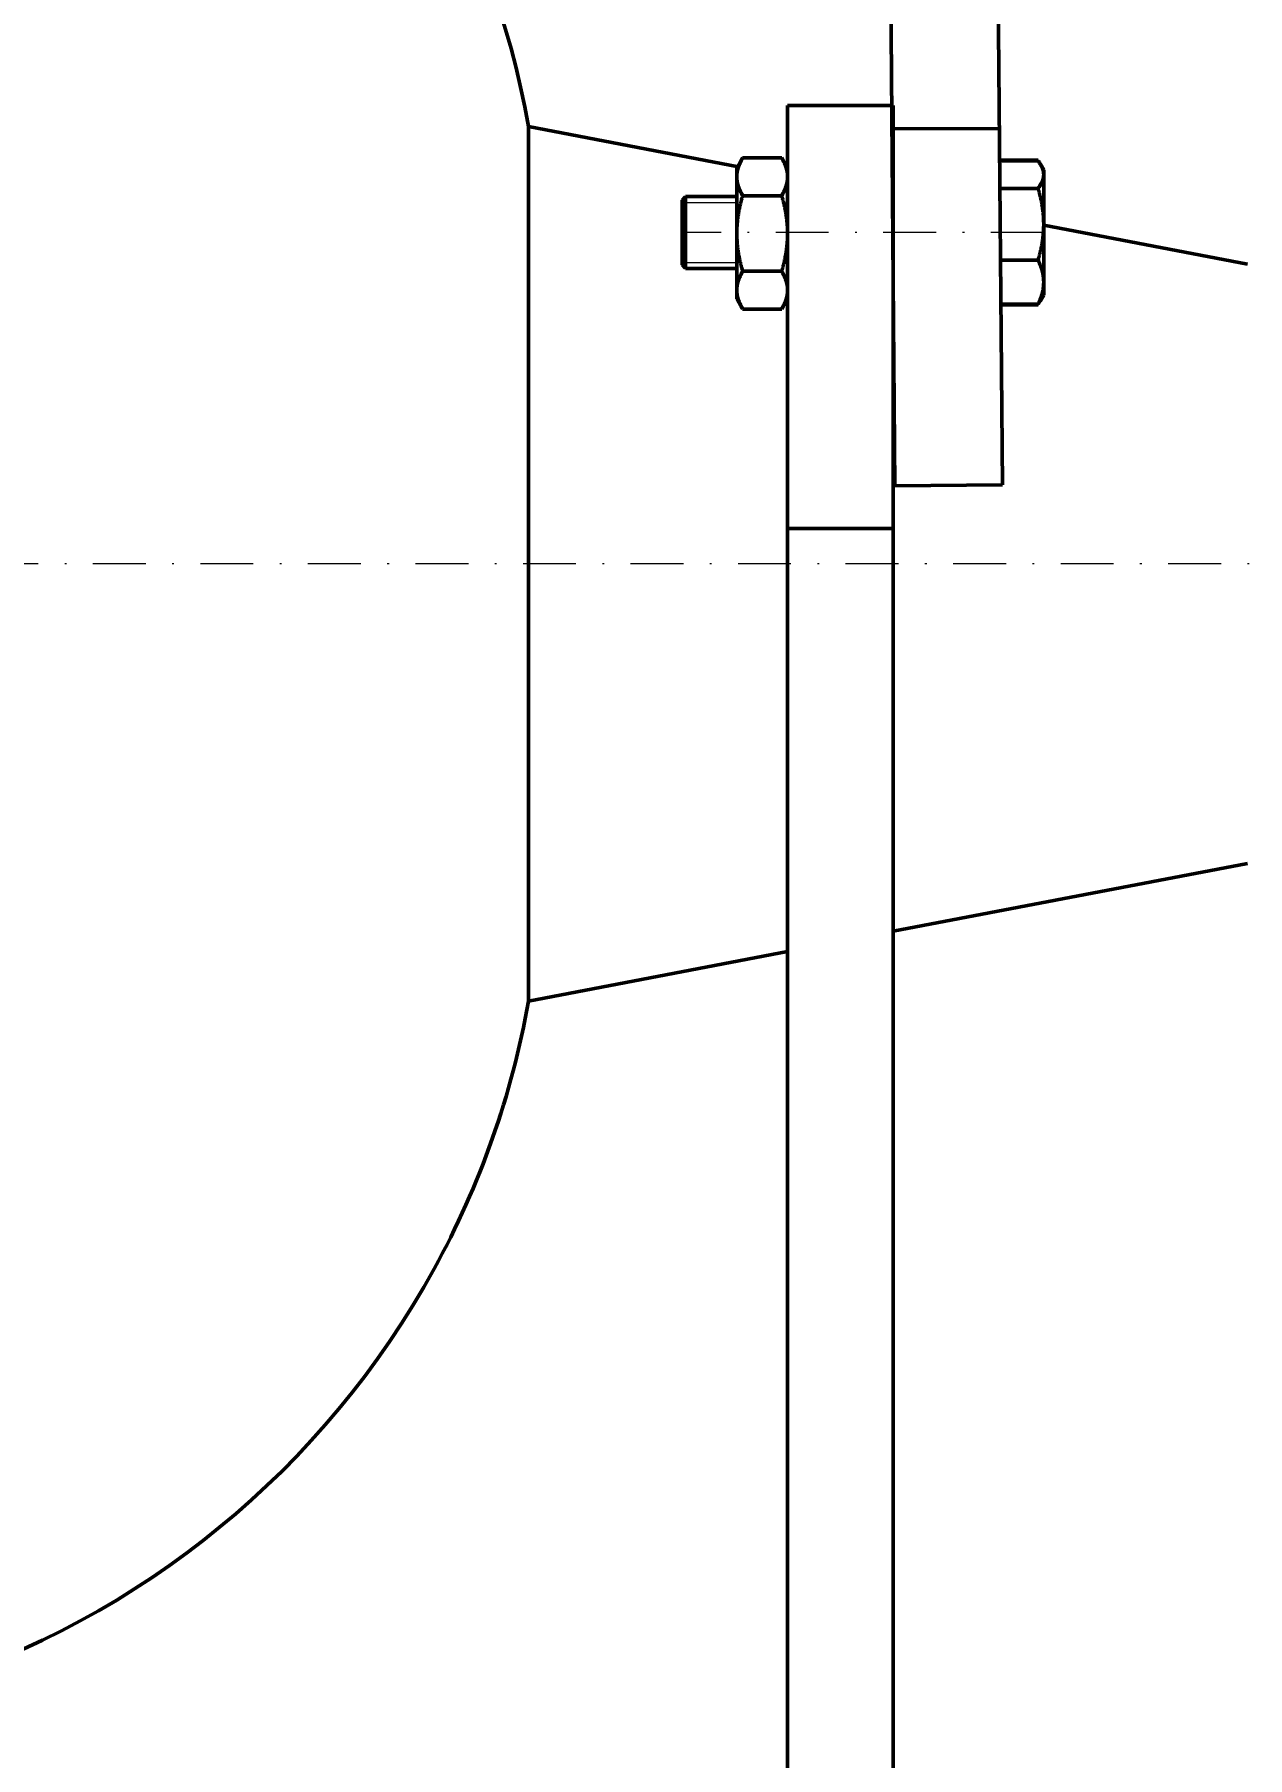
# Model space of a CAD drawing. Header units: inches. Extents: x -122986 to 27550, y -4965 to 6170.
# Drawn here: x 4158 to 4226.8, y 1017.2 to 1115 of the extents above; entities that cross this region are included whole.
import ezdxf

# ---------------------------------------------------------------- set-up
doc = ezdxf.new("R2010")
doc.units = ezdxf.units.IN
doc.header["$LTSCALE"] = 2
doc.header["$MEASUREMENT"] = 0
doc.linetypes.add('DASHDOT', pattern=[1, 0.5, -0.25, 0, -0.25])
for name, color, linetype, lineweight in [('1 mãnh', 7, 'Continuous', 5), ('1 Đường Tâm', 50, 'DASHDOT', 9), ('1 Đậm', 7, 'Continuous', 50)]:
    doc.layers.add(name, color=color, linetype=linetype, lineweight=lineweight)
doc.styles.add('tinh', font='arial.ttf')
doc.dimstyles.new('Tịnh', dxfattribs={"dimtxt": 0.3, "dimasz": 1.5, "dimexe": 1, "dimexo": 0.0625, "dimgap": 0.4, "dimtad": 1, "dimtoh": 1, "dimzin": 0, "dimdsep": 46, "dimtxsty": 'tinh', "dimcen": 0.09, "dimclrd": 256, "dimclre": 256, "dimclrt": 4, "dimadec": 0, "dimazin": 0, "dimtfac": 1, "dimtofl": 0, "dimtmove": 0, "dimatfit": 3, "dimfxl": 1, "dimtfillclr": 4, "dimtolj": 1, "dimtzin": 0, "dimlwd": -1, "dimlwe": -1, "dimarcsym": 0})

# ---------------------------------------------------------------- blocks, each defined once
blk = doc.blocks.new('*D296')
at = {"layer": '1 mãnh', "ltscale": 15, "transparency": 16777216}
for p, q in [((3987.604, 1064.907), (3987.604, 863)), ((4256.697, 922.907), (4256.697, 863)), ((3992.604, 864), (4251.697, 864))]:
    blk.add_line(p, q, dxfattribs=at)
for points in [[(3992.604, 864.833), (3992.604, 863.167), (3987.604, 864)], [(4251.697, 864.833), (4251.697, 863.167), (4256.697, 864)]]:
    blk.add_solid(points, dxfattribs=at)
at = {"layer": 'Defpoints', "color": 0, "ltscale": 15, "transparency": 16777216}
for p in [(3987.604, 1064.969), (4256.697, 922.969), (4256.697, 864)]:
    blk.add_point(p, dxfattribs=at)
at = {"layer": '1 mãnh', "color": 4, "ltscale": 15, "transparency": 16777216, "insert": (4123.206, 868.053), "char_height": 3, "attachment_point": 5, "style": 'tinh'}
blk.add_mtext('\\A1;{\\H1.6667x;270}', dxfattribs=at)

msp = doc.modelspace()

# ---------------------------------------------------------------- linework, layer by layer
at = {"layer": '1 mãnh', "lineweight": 13}
for p, q in [((4194.712, 1105.48), (4197.819, 1105.48)), ((4194.712, 1102.063), (4197.819, 1102.063))]:
    msp.add_line(p, q, dxfattribs=at)
at = {"layer": '1 Đường Tâm', "lineweight": 9, "ltscale": 3}
for p, q in [((4215.227, 1103.772), (4194.712, 1103.772)), ((4255.79, 1084.969), (3981.604, 1084.969))]:
    msp.add_line(p, q, dxfattribs=at)
at = {"layer": '1 Đậm', "lineweight": 50, "ltscale": 15}
for p, q in [((4206.492, 1125.775), (4206.791, 1089.392)), ((4212.584, 1125.825), (4212.883, 1089.442)), ((4212.717, 1109.665), (4206.624, 1109.649)), ((4212.883, 1089.442), (4206.791, 1089.392))]:
    msp.add_line(p, q, dxfattribs=at)
at = {"layer": '1 Đậm', "lineweight": 50}
for p, q in [((4206.697, 1110.969), (4200.697, 1110.969)), ((4200.697, 1086.969), (4200.697, 1110.969)), ((4206.697, 1086.969), (4206.697, 1110.969)), ((4198.15, 1108.003), (4197.819, 1107.428)), ((4198.15, 1108.003), (4200.365, 1108.003)), ((4200.365, 1108.003), (4200.697, 1107.428)), ((4212.79, 1107.875), (4212.79, 1107.84)), ((4214.909, 1107.875), (4212.79, 1107.875)), ((4214.909, 1107.84), (4212.79, 1107.84)), ((4197.819, 1107.428), (4197.819, 1106.931)), ((4197.819, 1106.931), (4197.819, 1103.714)), ((4215.058, 1107.617), (4215.227, 1107.326)), ((4215.227, 1107.056), (4215.227, 1107.326)), ((4215.227, 1107.056), (4215.227, 1104.239)), ((4214.909, 1106.273), (4212.79, 1106.273)), ((4194.712, 1105.604), (4194.916, 1105.808)), ((4194.712, 1105.604), (4194.712, 1101.939)), ((4194.916, 1101.735), (4194.916, 1105.808)), ((4194.916, 1105.808), (4197.819, 1105.808)), ((4198.15, 1105.859), (4200.365, 1105.859)), ((4215.227, 1104.239), (4215.227, 1100.954)), ((4197.819, 1103.714), (4197.819, 1100.498)), ((4214.909, 1102.205), (4212.79, 1102.205)), ((4194.916, 1101.735), (4194.712, 1101.939)), ((4197.819, 1101.735), (4194.916, 1101.735)), ((4198.15, 1101.57), (4200.365, 1101.57)), ((4197.819, 1100.001), (4197.819, 1100.498)), ((4215.227, 1100.218), (4215.058, 1099.926)), ((4215.227, 1100.954), (4215.227, 1100.218)), ((4197.819, 1100.001), (4198.15, 1099.426)), ((4198.15, 1099.426), (4200.365, 1099.426)), ((4200.697, 1100.001), (4200.365, 1099.426)), ((4212.79, 1099.704), (4212.79, 1099.668)), ((4214.909, 1099.704), (4212.79, 1099.704)), ((4214.909, 1099.668), (4212.79, 1099.668)), ((4206.697, 1086.969), (4200.697, 1086.969)), ((4200.697, 970.969), (4200.697, 1086.969)), ((4206.697, 970.969), (4206.697, 1086.969))]:
    msp.add_line(p, q, dxfattribs=at)
at = {"layer": '1 Đậm', "ltscale": 15}
for p, q in [((4197.918, 1107.502), (4186.007, 1109.784)), ((4186.007, 1109.784), (4186.007, 1060.154)), ((4226.79, 1101.969), (4215.226, 1104.185)), ((4226.79, 1067.969), (4206.697, 1064.119)), ((4200.697, 1062.969), (4186.007, 1060.154))]:
    msp.add_line(p, q, dxfattribs=at)
at = {"layer": '1 Đậm', "lineweight": 50}
msp.add_lwpolyline([(4186.007, 1109.784, 0.365522), (4136.383, 1150.969)], format="xyb", dxfattribs=at)
for points in [[(4197.819, 1106.931), (4197.819, 1106.953), (4197.819, 1106.974), (4197.82, 1106.996), (4197.821, 1107.018), (4197.822, 1107.04), (4197.824, 1107.062), (4197.826, 1107.084), (4197.828, 1107.106), (4197.831, 1107.127), (4197.833, 1107.149), (4197.836, 1107.171), (4197.84, 1107.193), (4197.843, 1107.214), (4197.847, 1107.236), (4197.852, 1107.258), (4197.856, 1107.279), (4197.861, 1107.301), (4197.866, 1107.322), (4197.871, 1107.344), (4197.877, 1107.366), (4197.882, 1107.387), (4197.888, 1107.409), (4197.895, 1107.43), (4197.901, 1107.451), (4197.908, 1107.473), (4197.915, 1107.494), (4197.922, 1107.516), (4197.93, 1107.537), (4197.938, 1107.558), (4197.946, 1107.58), (4197.954, 1107.601), (4197.962, 1107.622), (4197.971, 1107.644), (4197.98, 1107.665), (4197.989, 1107.686), (4197.999, 1107.707), (4198.008, 1107.729), (4198.018, 1107.75), (4198.028, 1107.771), (4198.038, 1107.792), (4198.048, 1107.813), (4198.059, 1107.834), (4198.07, 1107.855), (4198.081, 1107.877), (4198.092, 1107.898), (4198.103, 1107.919), (4198.115, 1107.94), (4198.126, 1107.961), (4198.138, 1107.982), (4198.15, 1108.003)], [(4200.697, 1106.931), (4200.697, 1106.953), (4200.696, 1106.974), (4200.695, 1106.996), (4200.694, 1107.018), (4200.693, 1107.04), (4200.691, 1107.062), (4200.69, 1107.084), (4200.687, 1107.106), (4200.685, 1107.127), (4200.682, 1107.149), (4200.679, 1107.171), (4200.676, 1107.193), (4200.672, 1107.214), (4200.668, 1107.236), (4200.664, 1107.258), (4200.659, 1107.279), (4200.655, 1107.301), (4200.65, 1107.322), (4200.644, 1107.344), (4200.639, 1107.366), (4200.633, 1107.387), (4200.627, 1107.409), (4200.621, 1107.43), (4200.614, 1107.451), (4200.607, 1107.473), (4200.6, 1107.494), (4200.593, 1107.516), (4200.585, 1107.537), (4200.578, 1107.558), (4200.57, 1107.58), (4200.561, 1107.601), (4200.553, 1107.622), (4200.544, 1107.644), (4200.535, 1107.665), (4200.526, 1107.686), (4200.517, 1107.707), (4200.507, 1107.729), (4200.497, 1107.75), (4200.488, 1107.771), (4200.477, 1107.792), (4200.467, 1107.813), (4200.456, 1107.834), (4200.446, 1107.855), (4200.435, 1107.877), (4200.424, 1107.898), (4200.412, 1107.919), (4200.401, 1107.94), (4200.389, 1107.961), (4200.377, 1107.982), (4200.365, 1108.003)], [(4215.227, 1107.056), (4215.226, 1107.072), (4215.226, 1107.088), (4215.225, 1107.104), (4215.224, 1107.12), (4215.223, 1107.136), (4215.221, 1107.151), (4215.22, 1107.167), (4215.218, 1107.183), (4215.215, 1107.199), (4215.213, 1107.215), (4215.21, 1107.23), (4215.206, 1107.246), (4215.203, 1107.262), (4215.199, 1107.278), (4215.195, 1107.294), (4215.191, 1107.309), (4215.187, 1107.325), (4215.182, 1107.341), (4215.177, 1107.357), (4215.172, 1107.372), (4215.166, 1107.388), (4215.16, 1107.404), (4215.154, 1107.42), (4215.148, 1107.435), (4215.141, 1107.451), (4215.135, 1107.467), (4215.128, 1107.482), (4215.121, 1107.498), (4215.113, 1107.514), (4215.105, 1107.529), (4215.097, 1107.545), (4215.089, 1107.561), (4215.081, 1107.576), (4215.072, 1107.592), (4215.064, 1107.608), (4215.055, 1107.623), (4215.045, 1107.639), (4215.036, 1107.654), (4215.026, 1107.67), (4215.017, 1107.686), (4215.007, 1107.701), (4214.996, 1107.717), (4214.986, 1107.732), (4214.976, 1107.748), (4214.965, 1107.763), (4214.954, 1107.778), (4214.943, 1107.794), (4214.932, 1107.809), (4214.921, 1107.824), (4214.909, 1107.84)], [(4198.15, 1105.859), (4198.138, 1105.88), (4198.126, 1105.901), (4198.115, 1105.922), (4198.103, 1105.943), (4198.092, 1105.964), (4198.081, 1105.985), (4198.07, 1106.006), (4198.059, 1106.027), (4198.048, 1106.049), (4198.038, 1106.07), (4198.028, 1106.091), (4198.018, 1106.112), (4198.008, 1106.133), (4197.998, 1106.155), (4197.989, 1106.176), (4197.98, 1106.197), (4197.971, 1106.218), (4197.962, 1106.24), (4197.954, 1106.261), (4197.945, 1106.282), (4197.937, 1106.304), (4197.93, 1106.325), (4197.922, 1106.346), (4197.915, 1106.368), (4197.908, 1106.389), (4197.901, 1106.411), (4197.894, 1106.432), (4197.888, 1106.453), (4197.882, 1106.475), (4197.876, 1106.496), (4197.871, 1106.518), (4197.866, 1106.54), (4197.861, 1106.561), (4197.856, 1106.583), (4197.851, 1106.604), (4197.847, 1106.626), (4197.843, 1106.648), (4197.84, 1106.669), (4197.836, 1106.691), (4197.833, 1106.713), (4197.83, 1106.734), (4197.828, 1106.756), (4197.826, 1106.778), (4197.824, 1106.8), (4197.822, 1106.821), (4197.821, 1106.843), (4197.82, 1106.865), (4197.819, 1106.887), (4197.819, 1106.909), (4197.819, 1106.931)], [(4200.365, 1105.859), (4200.377, 1105.88), (4200.389, 1105.901), (4200.401, 1105.922), (4200.412, 1105.943), (4200.424, 1105.964), (4200.435, 1105.985), (4200.446, 1106.006), (4200.457, 1106.027), (4200.467, 1106.049), (4200.478, 1106.07), (4200.488, 1106.091), (4200.498, 1106.112), (4200.507, 1106.133), (4200.517, 1106.155), (4200.526, 1106.176), (4200.536, 1106.197), (4200.544, 1106.218), (4200.553, 1106.24), (4200.562, 1106.261), (4200.57, 1106.282), (4200.578, 1106.304), (4200.586, 1106.325), (4200.593, 1106.346), (4200.6, 1106.368), (4200.607, 1106.389), (4200.614, 1106.411), (4200.621, 1106.432), (4200.627, 1106.453), (4200.633, 1106.475), (4200.639, 1106.496), (4200.644, 1106.518), (4200.65, 1106.54), (4200.655, 1106.561), (4200.659, 1106.583), (4200.664, 1106.604), (4200.668, 1106.626), (4200.672, 1106.648), (4200.676, 1106.669), (4200.679, 1106.691), (4200.682, 1106.713), (4200.685, 1106.734), (4200.687, 1106.756), (4200.69, 1106.778), (4200.691, 1106.8), (4200.693, 1106.821), (4200.694, 1106.843), (4200.695, 1106.865), (4200.696, 1106.887), (4200.697, 1106.909), (4200.697, 1106.931)], [(4215.227, 1107.056), (4215.226, 1107.04), (4215.226, 1107.024), (4215.225, 1107.008), (4215.224, 1106.993), (4215.223, 1106.977), (4215.221, 1106.961), (4215.22, 1106.945), (4215.217, 1106.929), (4215.215, 1106.913), (4215.212, 1106.897), (4215.209, 1106.881), (4215.206, 1106.865), (4215.203, 1106.849), (4215.199, 1106.833), (4215.195, 1106.817), (4215.191, 1106.801), (4215.186, 1106.785), (4215.181, 1106.769), (4215.176, 1106.753), (4215.171, 1106.737), (4215.165, 1106.722), (4215.159, 1106.706), (4215.153, 1106.69), (4215.147, 1106.674), (4215.14, 1106.659), (4215.133, 1106.643), (4215.126, 1106.627), (4215.119, 1106.612), (4215.112, 1106.596), (4215.104, 1106.58), (4215.096, 1106.565), (4215.088, 1106.549), (4215.08, 1106.534), (4215.071, 1106.518), (4215.062, 1106.503), (4215.053, 1106.487), (4215.044, 1106.472), (4215.035, 1106.456), (4215.026, 1106.441), (4215.016, 1106.426), (4215.006, 1106.41), (4214.996, 1106.395), (4214.986, 1106.38), (4214.975, 1106.364), (4214.965, 1106.349), (4214.954, 1106.334), (4214.943, 1106.318), (4214.932, 1106.303), (4214.921, 1106.288), (4214.909, 1106.273)], [(4215.227, 1104.239), (4215.226, 1104.28), (4215.226, 1104.322), (4215.225, 1104.363), (4215.224, 1104.405), (4215.223, 1104.446), (4215.221, 1104.488), (4215.22, 1104.529), (4215.217, 1104.571), (4215.215, 1104.612), (4215.212, 1104.653), (4215.209, 1104.694), (4215.206, 1104.736), (4215.203, 1104.777), (4215.199, 1104.818), (4215.195, 1104.859), (4215.191, 1104.9), (4215.186, 1104.941), (4215.181, 1104.982), (4215.176, 1105.023), (4215.171, 1105.064), (4215.165, 1105.105), (4215.16, 1105.145), (4215.154, 1105.186), (4215.147, 1105.227), (4215.141, 1105.267), (4215.134, 1105.308), (4215.127, 1105.349), (4215.12, 1105.389), (4215.112, 1105.43), (4215.105, 1105.47), (4215.097, 1105.511), (4215.089, 1105.551), (4215.08, 1105.591), (4215.072, 1105.632), (4215.063, 1105.672), (4215.054, 1105.712), (4215.045, 1105.753), (4215.036, 1105.793), (4215.026, 1105.833), (4215.016, 1105.873), (4215.007, 1105.913), (4214.996, 1105.953), (4214.986, 1105.993), (4214.976, 1106.033), (4214.965, 1106.073), (4214.954, 1106.113), (4214.943, 1106.153), (4214.932, 1106.193), (4214.921, 1106.233), (4214.909, 1106.273)], [(4197.819, 1103.714), (4197.819, 1103.758), (4197.819, 1103.801), (4197.82, 1103.845), (4197.821, 1103.889), (4197.822, 1103.932), (4197.824, 1103.976), (4197.826, 1104.02), (4197.828, 1104.063), (4197.83, 1104.107), (4197.833, 1104.151), (4197.836, 1104.194), (4197.84, 1104.238), (4197.843, 1104.282), (4197.847, 1104.326), (4197.852, 1104.369), (4197.856, 1104.413), (4197.861, 1104.457), (4197.866, 1104.5), (4197.871, 1104.543), (4197.877, 1104.587), (4197.883, 1104.63), (4197.889, 1104.673), (4197.895, 1104.716), (4197.902, 1104.76), (4197.909, 1104.803), (4197.916, 1104.845), (4197.923, 1104.888), (4197.931, 1104.931), (4197.938, 1104.974), (4197.946, 1105.017), (4197.955, 1105.059), (4197.963, 1105.102), (4197.972, 1105.144), (4197.981, 1105.187), (4197.99, 1105.229), (4197.999, 1105.271), (4198.009, 1105.314), (4198.019, 1105.356), (4198.029, 1105.398), (4198.039, 1105.44), (4198.049, 1105.482), (4198.06, 1105.524), (4198.07, 1105.566), (4198.081, 1105.608), (4198.092, 1105.65), (4198.104, 1105.692), (4198.115, 1105.734), (4198.127, 1105.775), (4198.138, 1105.817), (4198.15, 1105.859)], [(4200.697, 1103.714), (4200.697, 1103.758), (4200.696, 1103.801), (4200.695, 1103.845), (4200.694, 1103.889), (4200.693, 1103.932), (4200.691, 1103.976), (4200.69, 1104.02), (4200.687, 1104.063), (4200.685, 1104.107), (4200.682, 1104.151), (4200.679, 1104.194), (4200.676, 1104.238), (4200.672, 1104.282), (4200.668, 1104.326), (4200.664, 1104.369), (4200.659, 1104.413), (4200.654, 1104.457), (4200.649, 1104.5), (4200.644, 1104.543), (4200.638, 1104.587), (4200.633, 1104.63), (4200.626, 1104.673), (4200.62, 1104.716), (4200.614, 1104.76), (4200.607, 1104.803), (4200.6, 1104.845), (4200.592, 1104.888), (4200.585, 1104.931), (4200.577, 1104.974), (4200.569, 1105.017), (4200.561, 1105.059), (4200.552, 1105.102), (4200.543, 1105.144), (4200.534, 1105.187), (4200.525, 1105.229), (4200.516, 1105.271), (4200.506, 1105.314), (4200.497, 1105.356), (4200.487, 1105.398), (4200.477, 1105.44), (4200.466, 1105.482), (4200.456, 1105.524), (4200.445, 1105.566), (4200.434, 1105.608), (4200.423, 1105.65), (4200.412, 1105.692), (4200.4, 1105.734), (4200.389, 1105.775), (4200.377, 1105.817), (4200.365, 1105.859)], [(4214.909, 1102.205), (4214.921, 1102.245), (4214.932, 1102.285), (4214.943, 1102.325), (4214.954, 1102.365), (4214.965, 1102.405), (4214.976, 1102.445), (4214.986, 1102.485), (4214.997, 1102.525), (4215.007, 1102.565), (4215.017, 1102.605), (4215.026, 1102.645), (4215.036, 1102.686), (4215.045, 1102.726), (4215.054, 1102.766), (4215.063, 1102.806), (4215.072, 1102.847), (4215.081, 1102.887), (4215.089, 1102.928), (4215.097, 1102.968), (4215.105, 1103.008), (4215.113, 1103.049), (4215.12, 1103.089), (4215.127, 1103.13), (4215.134, 1103.171), (4215.141, 1103.211), (4215.148, 1103.252), (4215.154, 1103.293), (4215.16, 1103.333), (4215.166, 1103.374), (4215.171, 1103.415), (4215.176, 1103.456), (4215.181, 1103.497), (4215.186, 1103.538), (4215.191, 1103.578), (4215.195, 1103.619), (4215.199, 1103.66), (4215.203, 1103.701), (4215.206, 1103.743), (4215.209, 1103.784), (4215.212, 1103.825), (4215.215, 1103.866), (4215.217, 1103.907), (4215.22, 1103.949), (4215.221, 1103.99), (4215.223, 1104.031), (4215.224, 1104.073), (4215.225, 1104.114), (4215.226, 1104.156), (4215.226, 1104.197), (4215.227, 1104.239)], [(4198.15, 1101.57), (4198.138, 1101.612), (4198.126, 1101.654), (4198.115, 1101.696), (4198.103, 1101.738), (4198.092, 1101.78), (4198.081, 1101.823), (4198.07, 1101.865), (4198.059, 1101.907), (4198.048, 1101.95), (4198.038, 1101.992), (4198.028, 1102.035), (4198.018, 1102.077), (4198.008, 1102.12), (4197.998, 1102.163), (4197.989, 1102.205), (4197.98, 1102.248), (4197.971, 1102.291), (4197.962, 1102.334), (4197.953, 1102.377), (4197.945, 1102.42), (4197.937, 1102.462), (4197.929, 1102.505), (4197.922, 1102.548), (4197.914, 1102.591), (4197.907, 1102.634), (4197.901, 1102.677), (4197.894, 1102.72), (4197.888, 1102.763), (4197.882, 1102.806), (4197.876, 1102.849), (4197.87, 1102.892), (4197.865, 1102.935), (4197.86, 1102.978), (4197.856, 1103.022), (4197.851, 1103.065), (4197.847, 1103.108), (4197.843, 1103.151), (4197.839, 1103.194), (4197.836, 1103.237), (4197.833, 1103.281), (4197.83, 1103.324), (4197.828, 1103.367), (4197.826, 1103.411), (4197.824, 1103.454), (4197.822, 1103.497), (4197.821, 1103.541), (4197.82, 1103.584), (4197.819, 1103.628), (4197.819, 1103.671), (4197.819, 1103.714)], [(4200.365, 1101.57), (4200.377, 1101.612), (4200.389, 1101.654), (4200.401, 1101.696), (4200.412, 1101.738), (4200.423, 1101.78), (4200.435, 1101.823), (4200.446, 1101.865), (4200.456, 1101.907), (4200.467, 1101.95), (4200.477, 1101.992), (4200.488, 1102.035), (4200.498, 1102.077), (4200.508, 1102.12), (4200.517, 1102.163), (4200.527, 1102.205), (4200.536, 1102.248), (4200.545, 1102.291), (4200.553, 1102.334), (4200.562, 1102.377), (4200.57, 1102.42), (4200.578, 1102.462), (4200.586, 1102.505), (4200.594, 1102.548), (4200.601, 1102.591), (4200.608, 1102.634), (4200.615, 1102.677), (4200.621, 1102.72), (4200.628, 1102.763), (4200.634, 1102.806), (4200.639, 1102.849), (4200.645, 1102.892), (4200.65, 1102.935), (4200.655, 1102.978), (4200.66, 1103.022), (4200.664, 1103.065), (4200.668, 1103.108), (4200.672, 1103.151), (4200.676, 1103.194), (4200.679, 1103.237), (4200.682, 1103.281), (4200.685, 1103.324), (4200.687, 1103.367), (4200.69, 1103.411), (4200.692, 1103.454), (4200.693, 1103.497), (4200.694, 1103.541), (4200.695, 1103.584), (4200.696, 1103.628), (4200.697, 1103.671), (4200.697, 1103.714)], [(4215.227, 1100.954), (4215.226, 1100.98), (4215.226, 1101.005), (4215.225, 1101.031), (4215.224, 1101.056), (4215.223, 1101.082), (4215.221, 1101.107), (4215.22, 1101.133), (4215.217, 1101.158), (4215.215, 1101.184), (4215.212, 1101.209), (4215.209, 1101.234), (4215.206, 1101.26), (4215.203, 1101.285), (4215.199, 1101.31), (4215.195, 1101.336), (4215.191, 1101.361), (4215.186, 1101.386), (4215.181, 1101.411), (4215.176, 1101.436), (4215.171, 1101.461), (4215.165, 1101.486), (4215.16, 1101.512), (4215.154, 1101.537), (4215.147, 1101.562), (4215.141, 1101.587), (4215.134, 1101.612), (4215.127, 1101.637), (4215.12, 1101.661), (4215.112, 1101.686), (4215.105, 1101.711), (4215.097, 1101.736), (4215.089, 1101.761), (4215.08, 1101.786), (4215.072, 1101.811), (4215.063, 1101.835), (4215.054, 1101.86), (4215.045, 1101.885), (4215.036, 1101.91), (4215.026, 1101.934), (4215.016, 1101.959), (4215.007, 1101.984), (4214.996, 1102.008), (4214.986, 1102.033), (4214.976, 1102.057), (4214.965, 1102.082), (4214.954, 1102.107), (4214.943, 1102.131), (4214.932, 1102.156), (4214.921, 1102.18), (4214.909, 1102.205)], [(4197.819, 1100.498), (4197.819, 1100.52), (4197.819, 1100.542), (4197.82, 1100.564), (4197.821, 1100.586), (4197.822, 1100.608), (4197.824, 1100.629), (4197.826, 1100.651), (4197.828, 1100.673), (4197.831, 1100.695), (4197.833, 1100.717), (4197.836, 1100.738), (4197.84, 1100.76), (4197.843, 1100.782), (4197.847, 1100.804), (4197.852, 1100.825), (4197.856, 1100.847), (4197.861, 1100.868), (4197.866, 1100.89), (4197.871, 1100.912), (4197.877, 1100.933), (4197.882, 1100.955), (4197.888, 1100.976), (4197.895, 1100.998), (4197.901, 1101.019), (4197.908, 1101.04), (4197.915, 1101.062), (4197.922, 1101.083), (4197.93, 1101.105), (4197.938, 1101.126), (4197.946, 1101.147), (4197.954, 1101.169), (4197.962, 1101.19), (4197.971, 1101.211), (4197.98, 1101.232), (4197.989, 1101.254), (4197.999, 1101.275), (4198.008, 1101.296), (4198.018, 1101.317), (4198.028, 1101.338), (4198.038, 1101.36), (4198.048, 1101.381), (4198.059, 1101.402), (4198.07, 1101.423), (4198.081, 1101.444), (4198.092, 1101.465), (4198.103, 1101.486), (4198.115, 1101.507), (4198.126, 1101.528), (4198.138, 1101.549), (4198.15, 1101.57)], [(4200.697, 1100.498), (4200.697, 1100.52), (4200.696, 1100.542), (4200.695, 1100.564), (4200.694, 1100.586), (4200.693, 1100.608), (4200.691, 1100.629), (4200.69, 1100.651), (4200.687, 1100.673), (4200.685, 1100.695), (4200.682, 1100.717), (4200.679, 1100.738), (4200.676, 1100.76), (4200.672, 1100.782), (4200.668, 1100.804), (4200.664, 1100.825), (4200.659, 1100.847), (4200.655, 1100.868), (4200.65, 1100.89), (4200.644, 1100.912), (4200.639, 1100.933), (4200.633, 1100.955), (4200.627, 1100.976), (4200.621, 1100.998), (4200.614, 1101.019), (4200.607, 1101.04), (4200.6, 1101.062), (4200.593, 1101.083), (4200.585, 1101.105), (4200.578, 1101.126), (4200.57, 1101.147), (4200.561, 1101.169), (4200.553, 1101.19), (4200.544, 1101.211), (4200.535, 1101.232), (4200.526, 1101.254), (4200.517, 1101.275), (4200.507, 1101.296), (4200.497, 1101.317), (4200.488, 1101.338), (4200.477, 1101.36), (4200.467, 1101.381), (4200.456, 1101.402), (4200.446, 1101.423), (4200.435, 1101.444), (4200.424, 1101.465), (4200.412, 1101.486), (4200.401, 1101.507), (4200.389, 1101.528), (4200.377, 1101.549), (4200.365, 1101.57)], [(4198.15, 1099.426), (4198.138, 1099.447), (4198.126, 1099.468), (4198.115, 1099.489), (4198.103, 1099.51), (4198.092, 1099.532), (4198.081, 1099.553), (4198.07, 1099.574), (4198.059, 1099.595), (4198.048, 1099.616), (4198.038, 1099.637), (4198.028, 1099.658), (4198.018, 1099.68), (4198.008, 1099.701), (4197.998, 1099.722), (4197.989, 1099.743), (4197.98, 1099.765), (4197.971, 1099.786), (4197.962, 1099.807), (4197.954, 1099.828), (4197.945, 1099.85), (4197.937, 1099.871), (4197.93, 1099.893), (4197.922, 1099.914), (4197.915, 1099.935), (4197.908, 1099.957), (4197.901, 1099.978), (4197.894, 1100), (4197.888, 1100.021), (4197.882, 1100.043), (4197.876, 1100.064), (4197.871, 1100.086), (4197.866, 1100.107), (4197.861, 1100.129), (4197.856, 1100.15), (4197.851, 1100.172), (4197.847, 1100.193), (4197.843, 1100.215), (4197.84, 1100.237), (4197.836, 1100.258), (4197.833, 1100.28), (4197.83, 1100.302), (4197.828, 1100.324), (4197.826, 1100.345), (4197.824, 1100.367), (4197.822, 1100.389), (4197.821, 1100.411), (4197.82, 1100.433), (4197.819, 1100.454), (4197.819, 1100.476), (4197.819, 1100.498)], [(4200.365, 1099.426), (4200.377, 1099.447), (4200.389, 1099.468), (4200.401, 1099.489), (4200.412, 1099.51), (4200.424, 1099.532), (4200.435, 1099.553), (4200.446, 1099.574), (4200.457, 1099.595), (4200.467, 1099.616), (4200.478, 1099.637), (4200.488, 1099.658), (4200.498, 1099.68), (4200.507, 1099.701), (4200.517, 1099.722), (4200.526, 1099.743), (4200.536, 1099.765), (4200.544, 1099.786), (4200.553, 1099.807), (4200.562, 1099.828), (4200.57, 1099.85), (4200.578, 1099.871), (4200.586, 1099.893), (4200.593, 1099.914), (4200.6, 1099.935), (4200.607, 1099.957), (4200.614, 1099.978), (4200.621, 1100), (4200.627, 1100.021), (4200.633, 1100.043), (4200.639, 1100.064), (4200.644, 1100.086), (4200.65, 1100.107), (4200.655, 1100.129), (4200.659, 1100.15), (4200.664, 1100.172), (4200.668, 1100.193), (4200.672, 1100.215), (4200.676, 1100.237), (4200.679, 1100.258), (4200.682, 1100.28), (4200.685, 1100.302), (4200.687, 1100.324), (4200.69, 1100.345), (4200.691, 1100.367), (4200.693, 1100.389), (4200.694, 1100.411), (4200.695, 1100.433), (4200.696, 1100.454), (4200.697, 1100.476), (4200.697, 1100.498)], [(4214.909, 1099.704), (4214.921, 1099.728), (4214.932, 1099.753), (4214.943, 1099.777), (4214.954, 1099.802), (4214.965, 1099.827), (4214.976, 1099.851), (4214.986, 1099.876), (4214.997, 1099.9), (4215.007, 1099.925), (4215.017, 1099.95), (4215.026, 1099.975), (4215.036, 1099.999), (4215.045, 1100.024), (4215.054, 1100.049), (4215.063, 1100.074), (4215.072, 1100.098), (4215.081, 1100.123), (4215.089, 1100.148), (4215.097, 1100.173), (4215.105, 1100.198), (4215.113, 1100.223), (4215.12, 1100.248), (4215.127, 1100.273), (4215.134, 1100.298), (4215.141, 1100.322), (4215.148, 1100.347), (4215.154, 1100.372), (4215.16, 1100.398), (4215.166, 1100.423), (4215.171, 1100.448), (4215.176, 1100.473), (4215.181, 1100.498), (4215.186, 1100.523), (4215.191, 1100.548), (4215.195, 1100.573), (4215.199, 1100.599), (4215.203, 1100.624), (4215.206, 1100.649), (4215.209, 1100.674), (4215.212, 1100.7), (4215.215, 1100.725), (4215.217, 1100.75), (4215.22, 1100.776), (4215.221, 1100.801), (4215.223, 1100.827), (4215.224, 1100.852), (4215.225, 1100.878), (4215.226, 1100.903), (4215.226, 1100.929), (4215.227, 1100.954)], [(4215.061, 1099.931), (4215.059, 1099.927), (4215.056, 1099.922), (4215.053, 1099.918), (4215.051, 1099.913), (4215.048, 1099.909), (4215.045, 1099.904), (4215.042, 1099.899), (4215.04, 1099.895), (4215.037, 1099.89), (4215.034, 1099.886), (4215.031, 1099.881), (4215.028, 1099.876), (4215.025, 1099.872), (4215.023, 1099.867), (4215.02, 1099.863), (4215.017, 1099.858), (4215.014, 1099.854), (4215.011, 1099.849), (4215.008, 1099.844), (4215.005, 1099.84), (4215.002, 1099.835), (4214.999, 1099.831), (4214.996, 1099.826), (4214.993, 1099.822), (4214.99, 1099.817), (4214.987, 1099.812), (4214.984, 1099.808), (4214.981, 1099.803), (4214.978, 1099.799), (4214.975, 1099.794), (4214.971, 1099.79), (4214.968, 1099.785), (4214.965, 1099.781), (4214.962, 1099.776), (4214.959, 1099.772), (4214.956, 1099.767), (4214.952, 1099.762), (4214.949, 1099.758), (4214.946, 1099.753), (4214.943, 1099.749), (4214.939, 1099.744), (4214.936, 1099.74), (4214.933, 1099.735), (4214.929, 1099.731), (4214.926, 1099.726), (4214.923, 1099.722), (4214.919, 1099.717), (4214.916, 1099.713), (4214.912, 1099.708), (4214.909, 1099.704)]]:
    msp.add_lwpolyline(points, dxfattribs=at)
for start, end in [(331.31676, 349.84783), (287.34556, 331.31676)]:
    msp.add_arc((4136.79, 1068.968), 50, start, end, dxfattribs=at)

# ---------------------------------------------------------------- dimensions: what is measured, and where the dimension line sits
at = {"layer": '1 mãnh', "ltscale": 15}
dim = msp.add_linear_dim(base=(4256.697, 864), p1=(3987.604, 1064.969), p2=(4256.697, 922.969), text='{\\H1.6667x;270}', dimstyle='Tịnh', override={"dimtxt": 3, "dimasz": 5, "dimgap": 1.5, "dimdec": 0, "dimtdec": 0}, dxfattribs=at)
dim.commit()
dim.dimension.update_dxf_attribs({"geometry": '*D296', "text_midpoint": (4123.206, 864), "dimtype": 160})

doc.saveas('drawing.dxf')
